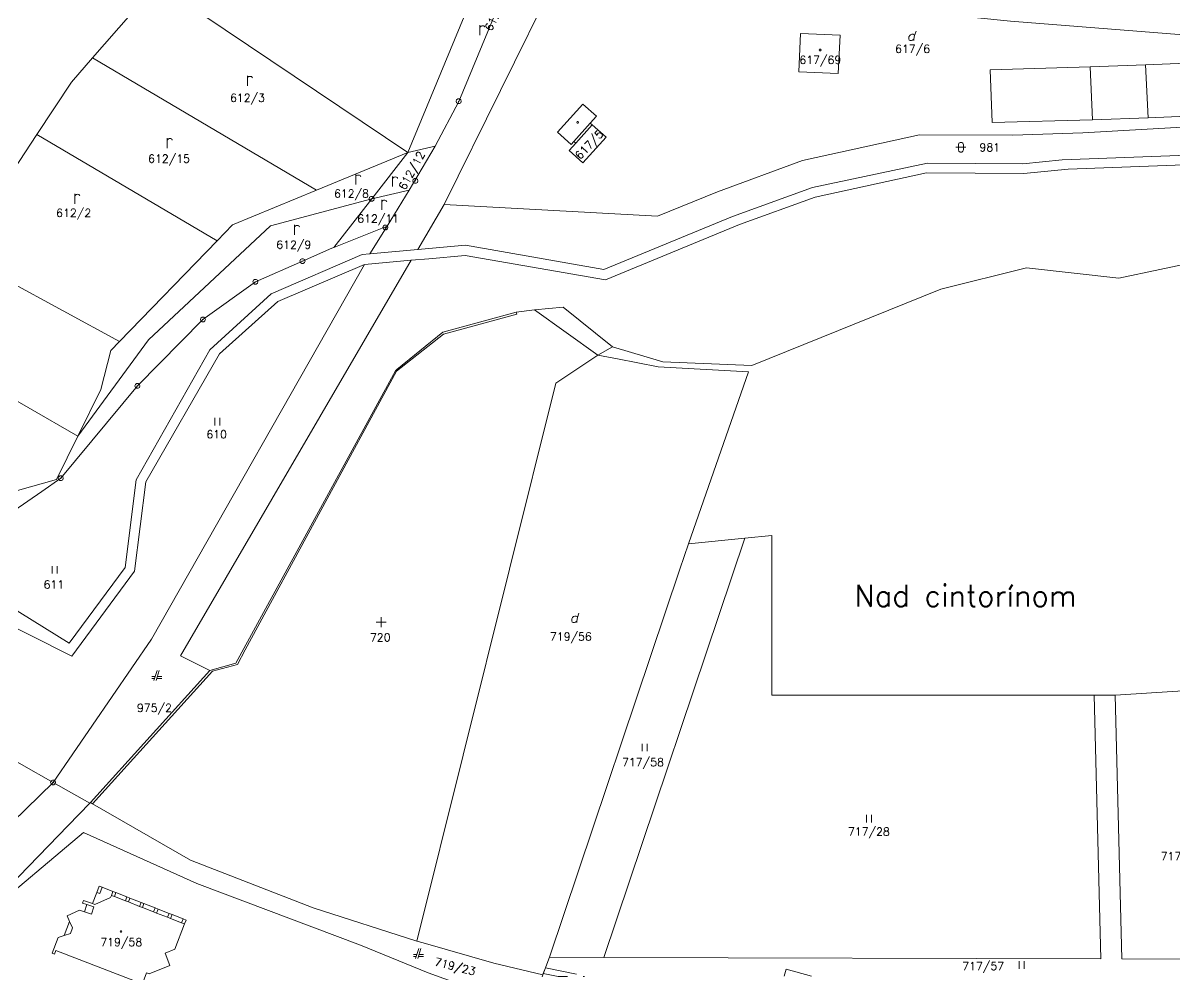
# Model space of a CAD drawing. Extents: x -443817 to 3, y -1171930 to -442383.
# Drawn here: x -442818.9 to -442588.6, y -1170102.5 to -1169912.2 of the extents above; entities that cross this region are included whole.
import ezdxf
from ezdxf.enums import TextEntityAlignment as Align

# ---------------------------------------------------------------- set-up
doc = ezdxf.new("R2010")
doc.units = 0
doc.header["$LTSCALE"] = 0.5
doc.linetypes.add('DASHDOT', pattern=[25.4, 12.7, -6.35, 0, -6.35])
for name, color, linetype, lineweight in [('KLADPAR', 7, 'Continuous', 0), ('TARCHY', 7, 'Continuous', 0), ('ZAPPAR', 7, 'Continuous', 0), ('ZNACKY', 7, 'Continuous', 0), ('ZUOB', 7, 'Continuous', 0)]:
    doc.layers.add(name, color=color, linetype=linetype, lineweight=lineweight)
doc.styles.add('ROMANS', font='romans.shx', dxfattribs={"height": 0.2})

# ---------------------------------------------------------------- blocks, each defined once
blk = doc.blocks.new('$5')
at = {"color": 0}
blk.add_line((-0.12, 0), (0.12, 0), dxfattribs=at)
at = {"color": 0, "flags": 128}
blk.add_lwpolyline([(0.15, 0.48), (0.4, 0.3), (0.5, 0.01), (0.4, -0.28), (0.15, -0.46), (-0.16, -0.46), (-0.41, -0.28), (-0.51, 0.01), (-0.41, 0.3), (-0.16, 0.48), (0.15, 0.48)], dxfattribs=at)
blk = doc.blocks.new('$32')
at = {"color": 0}
for p, q in [((-0.5, 1.5), (-0.5, 0)), ((0.5, 0), (0.5, 1.5))]:
    blk.add_line(p, q, dxfattribs=at)
blk = doc.blocks.new('$479')
at = {"color": 0, "flags": 128}
for points in [[(0, 0), (0, 1.27), (0, 2)], [(0, 1.6), (0.1, 1.73), (0.23, 1.84), (0.37, 1.89), (0.6, 1.9), (0.77, 1.87), (0.87, 1.8), (0.96, 1.7), (1, 1.6)]]:
    blk.add_lwpolyline(points, dxfattribs=at)
blk = doc.blocks.new('$431')
at = {"color": 0}
blk.add_line((0.63, 0.99), (0.9, 1.89), dxfattribs=at)
at = {"color": 0, "flags": 128}
blk.add_lwpolyline([(0.45, 0), (0.45, 0.27), (0.63, 0.99), (0.54, 1.17), (0.36, 1.26), (0.09, 1.26), (-0.18, 1.17), (-0.36, 0.99), (-0.54, 0.72), (-0.54, 0.36), (-0.45, 0.09), (-0.27, 0), (0, 0), (0.18, 0.09), (0.45, 0.27)], dxfattribs=at)
blk = doc.blocks.new('$45')
at = {"color": 0, "flags": 128}
blk.add_lwpolyline([(0.09, 0.15), (0.18, 0), (0.09, -0.15), (-0.09, -0.15), (-0.18, 0), (-0.09, 0.15), (0.09, 0.15)], dxfattribs=at)
blk = doc.blocks.new('$41')
at = {"color": 0}
for p, q in [((-1, 1), (1, 1)), ((0, 0), (0, 2))]:
    blk.add_line(p, q, dxfattribs=at)
blk = doc.blocks.new('$432')
at = {"color": 0}
for p, q in [((-0.32, 0.8), (-1, 0.8)), ((-1, 0.4), (-0.46, 0.4)), ((0.1, 2), (-0.6, 0)), ((-0.1, 0), (0.5, 2)), ((0.02, 0.4), (1, 0.4)), ((1, 0.8), (0.14, 0.8))]:
    blk.add_line(p, q, dxfattribs=at)
blk = doc.blocks.new('$42')
at = {"color": 0, "flags": 128}
for points in [[(-1, 1), (0.27, 1), (1, 1)], [(-0.5, 1.5), (-0.4, 1.79), (-0.15, 1.97), (0.16, 1.97), (0.41, 1.79), (0.51, 1.5), (0.51, 0.5), (0.41, 0.21), (0.16, 0.03), (-0.15, 0.03), (-0.4, 0.21), (-0.5, 0.5), (-0.5, 1.5)]]:
    blk.add_lwpolyline(points, dxfattribs=at)

msp = doc.modelspace()

# ---------------------------------------------------------------- linework, layer by layer
at = {"layer": 'KLADPAR', "color": 7, "linetype": 'Continuous', "flags": 128}
for points in [[(-442689.76, -1169815.25), (-442695.37, -1169840.13), (-442701.48, -1169854.76), (-442731.79, -1169927.81), (-442736.51, -1169936.76), (-442741.95, -1169938.02), (-442708.96, -1169858.32), (-442705.17, -1169849.18), (-442695.32, -1169825.37), (-442691.75, -1169816.76), (-442689.76, -1169815.25)], [(-442581.76, -1169909.66), (-442581.89, -1169914.89), (-442621.47, -1169911.78), (-442636.02, -1169910.28), (-442653.68, -1169908.63), (-442667.58, -1169907.27), (-442694.27, -1169904.63), (-442702.77, -1169903.74), (-442701.75, -1169899.45), (-442693.57, -1169900.15), (-442597.48, -1169908.32), (-442581.76, -1169909.66)], [(-442816.1, -1169934.44), (-442809.2, -1169924), (-442804.97, -1169919.13), (-442760.2, -1169945.58), (-442777, -1169952.53), (-442780.1, -1169955.72), (-442816.1, -1169934.44)], [(-442605.57, -1169920.89), (-442594.49, -1169920.53), (-442563.08, -1169919.26), (-442555.28, -1169918.97), (-442554.89, -1169929.46), (-442562.7, -1169929.79), (-442593.96, -1169931.13), (-442605.1, -1169931.52), (-442625.15, -1169932.01), (-442625.52, -1169921.52), (-442605.57, -1169920.89)], [(-442594.49, -1169920.53), (-442605.57, -1169920.89), (-442625.52, -1169921.52), (-442625.15, -1169932.01), (-442605.1, -1169931.52), (-442593.96, -1169931.13), (-442562.7, -1169929.79), (-442554.89, -1169929.46), (-442555.28, -1169918.97), (-442563.08, -1169919.26), (-442594.49, -1169920.53)], [(-442709.3, -1169936.42), (-442712.01, -1169933.99), (-442706.95, -1169928.35), (-442704.21, -1169930.8), (-442705.48, -1169932.17), (-442705.09, -1169932.52), (-442702.3, -1169934.98), (-442706.97, -1169940.07), (-442709.69, -1169937.63), (-442708.39, -1169936.18), (-442708.77, -1169935.83), (-442709.3, -1169936.42)], [(-442712.01, -1169933.99), (-442709.3, -1169936.42), (-442708.77, -1169935.83), (-442708.39, -1169936.18), (-442709.69, -1169937.63), (-442706.97, -1169940.07), (-442702.3, -1169934.98), (-442705.09, -1169932.52), (-442705.48, -1169932.17), (-442704.21, -1169930.8), (-442706.95, -1169928.35), (-442712.01, -1169933.99)], [(-442816.1, -1169934.44), (-442780.1, -1169955.72), (-442799.61, -1169975.81), (-442833.42, -1169957.45), (-442826.8, -1169950.62), (-442816.1, -1169934.44)], [(-442741.95, -1169938.02), (-442749.18, -1169947.29), (-442769.39, -1169952.71), (-442793.79, -1169975.48), (-442807.92, -1169994.75), (-442803.31, -1169985.42), (-442801.35, -1169977.6), (-442799.61, -1169975.81), (-442780.1, -1169955.72), (-442777, -1169952.53), (-442760.2, -1169945.58), (-442741.95, -1169938.02)], [(-442833.42, -1169957.45), (-442799.61, -1169975.81), (-442801.35, -1169977.6), (-442803.31, -1169985.42), (-442807.92, -1169994.75), (-442857.62, -1169966.1), (-442847.67, -1169948.98), (-442833.42, -1169957.45)], [(-442812.86, -1170063.99), (-442819.18, -1170060.38), (-442836.2, -1170050.65), (-442847.47, -1170044.21), (-442857.79, -1170038.31), (-442859.75, -1170037.19), (-442870.5, -1170037.69), (-442892.31, -1170033.48), (-442899.71, -1170031.69), (-442917.17, -1170027.47), (-442912.91, -1170021.81), (-442894.53, -1170028.68), (-442874.44, -1170032.36), (-442861.91, -1170032.4), (-442841.07, -1170038.88), (-442826.55, -1170029.98), (-442809.13, -1170038.71), (-442796.61, -1170021.71), (-442794.36, -1170003.88), (-442779.62, -1169978.27), (-442767.92, -1169967.83), (-442750.64, -1169960.41), (-442793.19, -1170035.31), (-442812.86, -1170063.99)], [(-442741.31, -1169959.58), (-442787.43, -1170038.67), (-442781.57, -1170041.58), (-442805.38, -1170068), (-442805.52, -1170068.16), (-442812.86, -1170063.99), (-442793.19, -1170035.31), (-442750.64, -1169960.41), (-442741.31, -1169959.58)], [(-442857.62, -1169966.1), (-442807.92, -1169994.75), (-442812.2, -1170003.4), (-442825.72, -1170007.2), (-442864.7, -1169986.3), (-442867.57, -1169983.23), (-442857.62, -1169966.1)], [(-442744.44, -1169981.66), (-442744.15, -1169981.43), (-442734.99, -1169973.99), (-442720.3, -1169969.97), (-442716.66, -1169969.47), (-442710.89, -1169968.94), (-442701.04, -1169976.89), (-442703.98, -1169978.56), (-442712.37, -1169984.13), (-442740.17, -1170095.7), (-442760.9, -1170089.03), (-442785.4, -1170079.51), (-442804.97, -1170068.24), (-442805.38, -1170068), (-442781.57, -1170041.58), (-442776.31, -1170040.16), (-442744.44, -1169981.66)], [(-442703.98, -1169978.56), (-442700.06, -1169979.31), (-442691.92, -1169980.87), (-442673.87, -1169981.9), (-442685.85, -1170016.31), (-442687.6, -1170021.35), (-442713.63, -1170098.94), (-442714.99, -1170102.46), (-442724.77, -1170100.09), (-442738.89, -1170096.07), (-442740.17, -1170095.7), (-442712.37, -1169984.13), (-442703.98, -1169978.56)], [(-442685.85, -1170016.31), (-442674.6, -1170015.17), (-442702.77, -1170098.97), (-442713.63, -1170098.94), (-442687.6, -1170021.35), (-442685.85, -1170016.31)], [(-442604.78, -1170046.54), (-442603.42, -1170099.22), (-442702.77, -1170098.97), (-442674.6, -1170015.17), (-442669.18, -1170014.62), (-442669.2, -1170046.55), (-442604.78, -1170046.54)], [(-442574.47, -1170044.84), (-442574.01, -1170057.33), (-442572.47, -1170099.3), (-442599.21, -1170099.23), (-442600.57, -1170046.52), (-442574.47, -1170044.84)], [(-442849.63, -1170070.8), (-442843.4, -1170061.45), (-442836.2, -1170050.65), (-442819.18, -1170060.38), (-442812.86, -1170063.99), (-442829.27, -1170079.94), (-442849.63, -1170070.8)], [(-442733.82, -1170134.05), (-442750.92, -1170128.14), (-442794.97, -1170112.65), (-442809.95, -1170107.64), (-442831.68, -1170100.4), (-442835.58, -1170099.1), (-442834.76, -1170098.33), (-442826.79, -1170090.79), (-442806.78, -1170073.99), (-442784.12, -1170084.18), (-442751.45, -1170096.54), (-442737.87, -1170102.05), (-442724.61, -1170106.87), (-442733.82, -1170134.05)]]:
    msp.add_lwpolyline(points, close=True, dxfattribs=at)
for points in [[(-442712.16, -1169902.76), (-442734.68, -1169948.42), (-442739.98, -1169957.41), (-442749.53, -1169958.27), (-442746.1, -1169952.77), (-442741.7, -1169945.58), (-442736.51, -1169936.76), (-442731.79, -1169927.81), (-442701.48, -1169854.76)], [(-442708.96, -1169858.32), (-442741.95, -1169938.02), (-442792.1, -1169904.3), (-442804.97, -1169919.13), (-442809.2, -1169924), (-442816.1, -1169934.44), (-442826.8, -1169950.62), (-442833.42, -1169957.45), (-442847.67, -1169948.98), (-442857.62, -1169966.1), (-442867.57, -1169983.23), (-442864.7, -1169986.3), (-442825.72, -1170007.2), (-442839.62, -1170012.32), (-442851.77, -1170015.67), (-442884.8, -1170017.21), (-442912.02, -1169998.39), (-442923.15, -1169997.47), (-442904.33, -1169968.25), (-442860.54, -1169928.08), (-442826.88, -1169897.09)], [(-442484.02, -1169888.42), (-442483.97, -1169915.68), (-442487.5, -1169916.01), (-442491.56, -1169916.39), (-442498.78, -1169917.07), (-442503.49, -1169917.51), (-442511.52, -1169917.84), (-442522.39, -1169918.29), (-442534.67, -1169918.3), (-442535.01, -1169921.61), (-442545.14, -1169920.29), (-442545.63, -1169932.07), (-442566.08, -1169931.74), (-442607, -1169934.13), (-442621.04, -1169934.54), (-442639.64, -1169934.53), (-442663.08, -1169939.63), (-442680.07, -1169945.87), (-442692.02, -1169950.79), (-442734.68, -1169948.42), (-442712.16, -1169902.76)], [(-442621.47, -1169911.78), (-442581.89, -1169914.89), (-442581.76, -1169909.66)], [(-442552.03, -1169937.3), (-442611.17, -1169939.48), (-442619.04, -1169940.33), (-442638.04, -1169940.15), (-442661.03, -1169945.02), (-442677.05, -1169950.83), (-442702.76, -1169961.46), (-442730.45, -1169956.55), (-442739.98, -1169957.41), (-442734.68, -1169948.42), (-442692.02, -1169950.79), (-442680.07, -1169945.87), (-442663.08, -1169939.63), (-442639.64, -1169934.53), (-442621.04, -1169934.54), (-442621.04, -1169934.54), (-442607, -1169934.13), (-442566.08, -1169931.74)], [(-442827.01, -1170025.44), (-442809.63, -1170036.12), (-442798.48, -1170021.02), (-442796.27, -1170003.47), (-442781.57, -1169977.46), (-442769.25, -1169966.31), (-442751.1, -1169958.41), (-442749.53, -1169958.27), (-442739.98, -1169957.41), (-442730.45, -1169956.55), (-442702.76, -1169961.46), (-442677.05, -1169950.83), (-442661.03, -1169945.02), (-442638.04, -1169940.15), (-442619.04, -1169940.33), (-442611.17, -1169939.48), (-442552.03, -1169937.3)], [(-442552.82, -1169939.21), (-442609.92, -1169941.36), (-442618.79, -1169942.26), (-442638.3, -1169942.12), (-442660.56, -1169946.97), (-442675.63, -1169952.41), (-442702.41, -1169963.51), (-442730.47, -1169958.62), (-442737.79, -1169959.27), (-442741.31, -1169959.58), (-442750.64, -1169960.41), (-442767.92, -1169967.83), (-442779.62, -1169978.27), (-442794.36, -1170003.88), (-442796.61, -1170021.71), (-442809.13, -1170038.71), (-442826.55, -1170029.98)], [(-442583.43, -1169959.69), (-442599.84, -1169963.17), (-442618.31, -1169961.12), (-442635.39, -1169965.33), (-442673.2, -1169980.62), (-442690.98, -1169979.87), (-442701.04, -1169976.89), (-442710.89, -1169968.94), (-442716.66, -1169969.47), (-442720.3, -1169969.97), (-442734.99, -1169973.99), (-442744.15, -1169981.43), (-442744.44, -1169981.66), (-442776.31, -1170040.16), (-442781.57, -1170041.58), (-442787.43, -1170038.67), (-442741.31, -1169959.58), (-442737.79, -1169959.27), (-442730.47, -1169958.62), (-442702.41, -1169963.51), (-442675.63, -1169952.41), (-442660.56, -1169946.97), (-442638.3, -1169942.12), (-442618.79, -1169942.26), (-442609.92, -1169941.36), (-442552.82, -1169939.21)], [(-442825.72, -1170007.2), (-442812.2, -1170003.4), (-442807.92, -1169994.75), (-442793.79, -1169975.48), (-442769.39, -1169952.71), (-442749.18, -1169947.29), (-442749.18, -1169947.29), (-442756.76, -1169957), (-442757.14, -1169957.17), (-442763.01, -1169959.75), (-442772.43, -1169963.89), (-442782.92, -1169971.43), (-442796.01, -1169984.72), (-442811.34, -1170003.17), (-442815.12, -1170005.81), (-442830.03, -1170016.09)], [(-442830.03, -1170016.09), (-442815.12, -1170005.81), (-442811.34, -1170003.17), (-442796.01, -1169984.72), (-442782.92, -1169971.43), (-442772.43, -1169963.89), (-442763.01, -1169959.75), (-442757.14, -1169957.17), (-442756.76, -1169957), (-442746.1, -1169952.77), (-442749.53, -1169958.27), (-442751.1, -1169958.41), (-442769.25, -1169966.31), (-442781.57, -1169977.46), (-442796.27, -1170003.47), (-442798.48, -1170021.02), (-442809.63, -1170036.12), (-442827.01, -1170025.44)], [(-442574.47, -1170044.84), (-442600.57, -1170046.52), (-442604.78, -1170046.54), (-442669.2, -1170046.55), (-442669.18, -1170014.62), (-442674.6, -1170015.17), (-442685.85, -1170016.31), (-442673.87, -1169981.9), (-442691.92, -1169980.87), (-442700.06, -1169979.31), (-442703.98, -1169978.56), (-442701.04, -1169976.89), (-442690.98, -1169979.87), (-442673.2, -1169980.62), (-442635.39, -1169965.33), (-442618.31, -1169961.12), (-442599.84, -1169963.17), (-442583.43, -1169959.69)], [(-442715.1, -1170102.82), (-442714.99, -1170102.46), (-442713.63, -1170098.94), (-442702.77, -1170098.97), (-442603.42, -1170099.22), (-442604.78, -1170046.54), (-442604.78, -1170046.54), (-442600.57, -1170046.52), (-442599.21, -1170099.23), (-442572.47, -1170099.3)], [(-442829.27, -1170079.94), (-442812.86, -1170063.99), (-442805.52, -1170068.16), (-442809.83, -1170072.6), (-442835.58, -1170099.1)], [(-442835.58, -1170099.1), (-442809.83, -1170072.6), (-442805.52, -1170068.16), (-442805.38, -1170068), (-442804.97, -1170068.24), (-442785.4, -1170079.51), (-442760.9, -1170089.03), (-442740.17, -1170095.7), (-442738.89, -1170096.07), (-442724.77, -1170100.09), (-442714.99, -1170102.46), (-442714.99, -1170102.46), (-442715.1, -1170102.82)], [(-442724.61, -1170106.87), (-442737.87, -1170102.05), (-442751.45, -1170096.54), (-442784.12, -1170084.18), (-442806.78, -1170073.99), (-442826.79, -1170090.79)], [(-442794.86, -1170103.87), (-442794.23, -1170102.02), (-442793.66, -1170102.23), (-442789.54, -1170100.59), (-442790.5, -1170098.11), (-442788.55, -1170097.33), (-442786.58, -1170092.26), (-442786.26, -1170091.5), (-442786.89, -1170091.26), (-442789.1, -1170090.39), (-442789.69, -1170090.16), (-442791.88, -1170089.3), (-442792.48, -1170089.07), (-442794.7, -1170088.2), (-442795.29, -1170087.97), (-442795.29, -1170087.97), (-442797.5, -1170087.1), (-442798.12, -1170086.86), (-442800.31, -1170086.01), (-442800.9, -1170085.78), (-442803.07, -1170084.93), (-442803.64, -1170084.71), (-442804.13, -1170085.96), (-442805.01, -1170088.22), (-442806.8, -1170087.58), (-442806.96, -1170088.1), (-442806.13, -1170088.37), (-442806.61, -1170089.83), (-442807.56, -1170089.5), (-442810.08, -1170090.67), (-442809.56, -1170091.81), (-442810.65, -1170094.61), (-442811.83, -1170095), (-442813.04, -1170098.15), (-442812.6, -1170098.32), (-442812.31, -1170097.58), (-442794.51, -1170104.43)], [(-442794.51, -1170104.43), (-442812.31, -1170097.58), (-442812.6, -1170098.32), (-442813.04, -1170098.15), (-442811.83, -1170095), (-442810.65, -1170094.61), (-442809.56, -1170091.81), (-442810.08, -1170090.67), (-442807.56, -1170089.5), (-442806.61, -1170089.83), (-442806.13, -1170088.37), (-442806.96, -1170088.1), (-442806.8, -1170087.58), (-442805.01, -1170088.22), (-442804.13, -1170085.96), (-442803.64, -1170084.71), (-442803.07, -1170084.93), (-442800.9, -1170085.78), (-442800.31, -1170086.01), (-442798.12, -1170086.86), (-442797.5, -1170087.1), (-442797.5, -1170087.1), (-442795.29, -1170087.97), (-442794.7, -1170088.2), (-442792.48, -1170089.07), (-442791.88, -1170089.3), (-442789.69, -1170090.16), (-442789.1, -1170090.39), (-442786.89, -1170091.26), (-442786.26, -1170091.5), (-442786.58, -1170092.26), (-442788.55, -1170097.33), (-442790.5, -1170098.11), (-442789.54, -1170100.59), (-442793.66, -1170102.23), (-442794.23, -1170102.02), (-442794.86, -1170103.87)]]:
    msp.add_lwpolyline(points, dxfattribs=at)
at = {"layer": 'KLADPAR', "color": 7, "linetype": 'Continuous'}
for points in [[(-442804.97, -1169919.13), (-442792.1, -1169904.3), (-442741.95, -1169938.02), (-442760.2, -1169945.58)], [(-442655.56, -1169914.61), (-442655.9, -1169922.24), (-442663.77, -1169921.9), (-442663.45, -1169914.22)], [(-442655.9, -1169922.24), (-442655.56, -1169914.61), (-442663.45, -1169914.22), (-442663.77, -1169921.9)], [(-442741.7, -1169945.58), (-442749.18, -1169947.29), (-442741.95, -1169938.02), (-442736.51, -1169936.76)], [(-442746.1, -1169952.77), (-442756.76, -1169957), (-442749.18, -1169947.29), (-442741.7, -1169945.58)]]:
    msp.add_3dface(points, dxfattribs=at)
at = {"layer": 'TARCHY', "color": 7, "linetype": 'DASHDOT'}
msp.add_lwpolyline([(-442666.72, -1170102.72), (-442666.35, -1170101.32), (-442661.25, -1170102.71)], dxfattribs=at)
msp.add_3dface([(-442714.45, -1170101.06), (-442705.94, -1170102.8), (-442711.92, -1170102.81), (-442714.89, -1170102.2)], dxfattribs=at)
at = {"layer": 'ZAPPAR', "color": 7, "linetype": 'Continuous'}
for p, q in [((-442605.1, -1169931.52), (-442605.57, -1169920.89)), ((-442594.49, -1169920.53), (-442593.96, -1169931.13)), ((-442705.48, -1169932.17), (-442708.77, -1169935.83)), ((-442708.39, -1169936.18), (-442705.09, -1169932.52)), ((-442716.66, -1169969.47), (-442703.98, -1169978.56)), ((-442800.31, -1170086.01), (-442800.61, -1170086.79)), ((-442786.58, -1170092.26), (-442787.19, -1170092.03))]:
    msp.add_line(p, q, dxfattribs=at)
at = {"layer": 'ZAPPAR', "color": 7, "linetype": 'Continuous', "flags": 128}
for points in [[(-442720.3, -1169969.97), (-442720.19, -1169970.33), (-442734.86, -1169974.33), (-442744.24, -1169981.73), (-442774.45, -1170037.48), (-442776, -1170040.41), (-442781.01, -1170041.72), (-442804.97, -1170068.24)], [(-442804.13, -1170085.96), (-442803.55, -1170086.18), (-442803.07, -1170084.93)], [(-442800.9, -1170085.78), (-442801.21, -1170086.56), (-442801.38, -1170087), (-442804.56, -1170088.39), (-442805.01, -1170088.22)], [(-442798.12, -1170086.86), (-442798.42, -1170087.64), (-442800.61, -1170086.79), (-442801.21, -1170086.56)], [(-442797.5, -1170087.1), (-442797.8, -1170087.87), (-442798.42, -1170087.64)], [(-442806.61, -1170089.83), (-442805.2, -1170090.33), (-442804.7, -1170088.84), (-442806.13, -1170088.37)], [(-442795.29, -1170087.97), (-442795.6, -1170088.76), (-442797.8, -1170087.87)], [(-442794.7, -1170088.2), (-442795.01, -1170088.99), (-442795.6, -1170088.76)], [(-442792.48, -1170089.07), (-442792.78, -1170089.86), (-442795.01, -1170088.99)], [(-442791.88, -1170089.3), (-442792.19, -1170090.1), (-442792.78, -1170089.86)], [(-442810.65, -1170094.61), (-442809.42, -1170094.19), (-442808.97, -1170093.08), (-442809.56, -1170091.81)], [(-442789.69, -1170090.16), (-442790, -1170090.95), (-442792.19, -1170090.1)], [(-442789.1, -1170090.39), (-442789.42, -1170091.19), (-442790, -1170090.95)], [(-442786.89, -1170091.26), (-442787.19, -1170092.03), (-442789.42, -1170091.19)]]:
    msp.add_lwpolyline(points, dxfattribs=at)
at = {"layer": 'ZUOB', "color": 7, "linetype": 'Continuous', "flags": 128}
for points in [[(-442715.1, -1170102.82), (-442714.99, -1170102.46), (-442713.63, -1170098.94), (-442687.6, -1170021.35), (-442685.85, -1170016.31), (-442673.87, -1169981.9), (-442691.92, -1169980.87), (-442700.06, -1169979.31), (-442703.98, -1169978.56), (-442701.04, -1169976.89), (-442710.89, -1169968.94), (-442716.66, -1169969.47), (-442720.3, -1169969.97), (-442734.99, -1169973.99), (-442744.15, -1169981.43), (-442744.44, -1169981.66), (-442776.31, -1170040.16), (-442781.57, -1170041.58), (-442805.38, -1170068), (-442805.52, -1170068.16), (-442812.86, -1170063.99), (-442819.18, -1170060.38)], [(-442819.18, -1170060.38), (-442812.86, -1170063.99), (-442805.52, -1170068.16), (-442805.38, -1170068), (-442781.57, -1170041.58), (-442776.31, -1170040.16), (-442744.44, -1169981.66), (-442744.15, -1169981.43), (-442734.99, -1169973.99), (-442720.3, -1169969.97), (-442716.66, -1169969.47), (-442710.89, -1169968.94), (-442701.04, -1169976.89), (-442703.98, -1169978.56), (-442700.06, -1169979.31), (-442691.92, -1169980.87), (-442673.87, -1169981.9), (-442685.85, -1170016.31), (-442687.6, -1170021.35), (-442713.63, -1170098.94), (-442714.99, -1170102.46), (-442715.1, -1170102.82)]]:
    msp.add_lwpolyline(points, dxfattribs=at)

# ---------------------------------------------------------------- block references
at = {"layer": 'KLADPAR', "color": 7, "linetype": 'Continuous'}
for name, p in [('$479', (-442727.55, -1169914.61)), ('$431', (-442641.27, -1169915.65)), ('$45', (-442659.54, -1169917.55)), ('$479', (-442774.01, -1169924.71)), ('$45', (-442708.02, -1169932.02)), ('$479', (-442790.04, -1169937.14)), ('$42', (-442631.4, -1169937.99)), ('$479', (-442752.38, -1169944.45)), ('$479', (-442744.99, -1169944.83)), ('$479', (-442808.52, -1169948.3)), ('$479', (-442747.18, -1169949.49)), ('$479', (-442764.64, -1169954.53)), ('$32', (-442780.05, -1169992.61)), ('$32', (-442812.53, -1170022.23)), ('$41', (-442747.32, -1170032.97)), ('$431', (-442708.65, -1170032)), ('$432', (-442792.16, -1170043.62)), ('$32', (-442694.61, -1170057.75)), ('$32', (-442649.79, -1170071.99)), ('$45', (-442799.28, -1170093.8)), ('$432', (-442739.84, -1170099.2)), ('$32', (-442619.24, -1170101.22))]:
    msp.add_blockref(name, p, dxfattribs=at)
at = {"layer": 'ZNACKY', "color": 7, "linetype": 'Continuous'}
for p in [(-442731.79, -1169927.81), (-442740.45, -1169943.73), (-442749.18, -1169947.29), (-442746.44, -1169953.03), (-442763.01, -1169959.75), (-442772.43, -1169963.89), (-442782.92, -1169971.43), (-442796.01, -1169984.72), (-442811.34, -1170003.17), (-442812.86, -1170063.99)]:
    msp.add_blockref('$5', p, dxfattribs=at)

# ---------------------------------------------------------------- texts
at = {"layer": 'KLADPAR', "color": 7, "linetype": 'Continuous', "style": 'ROMANS'}
for s, rotation, p in [('612/1', 63.025, (-442725.09, -1169910.08)), ('617/5', 46.524, (-442706.29, -1169935.92)), ('612/12', 61.192, (-442741.88, -1169941.26)), ('719/23', 345.952, (-442732.32, -1170100.01))]:
    msp.add_text(s, height=1.6, rotation=rotation, dxfattribs=at).set_placement(p, align=Align.TOP_CENTER)
for s, p in [('617/6', (-442641.05, -1169916.51)), ('617/69', (-442659.5, -1169918.73)), ('612/3', (-442774.01, -1169926.31)), ('981', (-442625.62, -1169936.21)), ('612/15', (-442789.69, -1169938.47)), ('612/8', (-442753.22, -1169945.45)), ('612/2', (-442808.76, -1169949.32)), ('612/11', (-442747.89, -1169950.46)), ('612/9', (-442764.76, -1169955.67)), ('610', (-442780.18, -1169993.58)), ('611', (-442812.71, -1170023.61)), ('720', (-442747.47, -1170034.18)), ('719/56', (-442709.37, -1170034.02)), ('975/2', (-442792.61, -1170048.29)), ('717/58', (-442694.95, -1170059.13)), ('717/28', (-442649.79, -1170073.02)), ('717/35', (-442587.28, -1170077.93)), ('719/58', (-442799.24, -1170095.11)), ('717/57', (-442626.95, -1170099.89))]:
    msp.add_text(s, height=1.6, dxfattribs=at).set_placement(p, align=Align.TOP_CENTER)
at = {"layer": 'ZNACKY', "color": 7, "linetype": 'Continuous', "style": 'ROMANS'}
msp.add_text('Nad cintorínom', height=4.3, dxfattribs=at).set_placement((-442652.69, -1170028.78))

doc.saveas('drawing.dxf')
